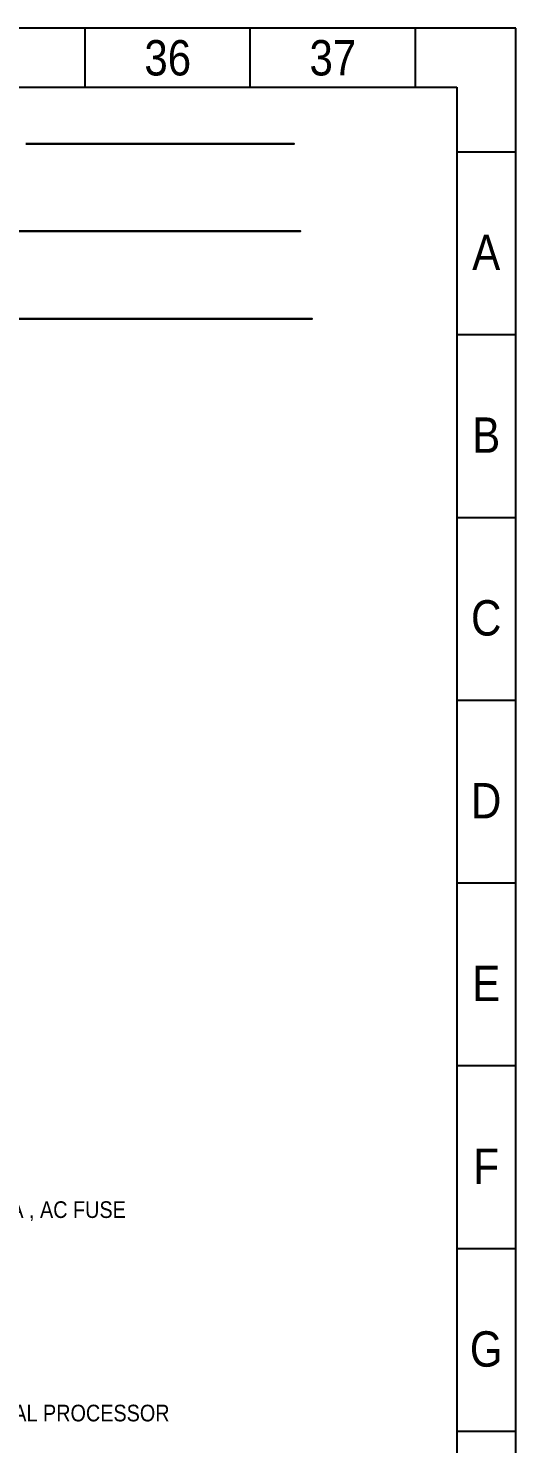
# Model space of a CAD drawing. Header units: millimetres. Extents: x -283 to 2642, y -168 to 1897.
# Drawn here: x 2353 to 2642, y 1057 to 1897 of the extents above; entities that cross this region are included whole.
import ezdxf
from ezdxf.enums import TextEntityAlignment as Align

# ---------------------------------------------------------------- set-up
doc = ezdxf.new("R2010")
doc.units = ezdxf.units.MM
doc.layers.add('SLEHTI1', color=7, linetype='Continuous')
doc.styles.add('ELECTRICAL_GENERAL', font='arial.ttf', dxfattribs={"width": 0.85})
doc.styles.add('ELECTRICAL_ID', font='arial.ttf', dxfattribs={"width": 0.85})
doc.styles.add('ELECTRICAL_LABEL', font='arial.ttf', dxfattribs={"width": 0.85})
doc.styles.add('ELECTRICAL_PROMPT', font='arial.ttf', dxfattribs={"width": 0.85})

# ---------------------------------------------------------------- blocks, each defined once
blk = doc.blocks.new('SPOH3V')
at = {"color": 2, "linetype": 'Continuous', "lineweight": -3}
for p, q in [((418, 297), (23, 297)), ((418, 2), (418, 297))]:
    blk.add_line(p, q, dxfattribs=at)
at = {"color": 7, "linetype": 'Continuous', "lineweight": -3}
for p, q in [((381.5, 292), (381.5, 297)), ((395.5, 292), (395.5, 297)), ((409.5, 292), (409.5, 297)), ((418, 286.5), (413, 286.5)), ((418, 271), (413, 271)), ((418, 255.5), (413, 255.5)), ((418, 240), (413, 240)), ((418, 224.5), (413, 224.5)), ((418, 209), (413, 209)), ((418, 193.5), (413, 193.5)), ((418, 178), (413, 178))]:
    blk.add_line(p, q, dxfattribs=at)
at = {"color": 1, "linetype": 'Continuous', "lineweight": -3}
for p, q in [((28, 292), (413, 292)), ((413, 292), (413, 23))]:
    blk.add_line(p, q, dxfattribs=at)
at = {"color": 7, "lineweight": -3, "style": 'ELECTRICAL_PROMPT', "width": 0.85}
for s, p in [('36', (388.5, 293)), ('37', (402.5, 293)), ('A', (415.5, 276.5)), ('B', (415.5, 261)), ('C', (415.5, 245.5)), ('D', (415.5, 230)), ('E', (415.5, 214.5)), ('F', (415.5, 199)), ('G', (415.5, 183.5))]:
    blk.add_text(s, height=3, dxfattribs=at).set_placement(p, align=Align.CENTER)
at = {"color": 11, "lineweight": -3, "style": 'ELECTRICAL_LABEL', "width": 0.85, "flags": 8}
blk.add_attdef('E_DRW_PRINTDATE', text='', height=1.5, rotation=90, dxfattribs=at).set_placement((1.6, 296.5), align=Align.RIGHT)
at = {"color": 7, "lineweight": -3, "style": 'ELECTRICAL_LABEL', "width": 0.85, "flags": 8}
for tag, p in [('E_DRW_REVD', (7, 247)), ('E_DRW_REVE', (14, 247)), ('E_DRW_REVF', (21, 247)), ('E_DRW_REVA', (7, 30)), ('E_DRW_REVB', (14, 30)), ('E_DRW_REVC', (21, 30))]:
    blk.add_attdef(tag, p, '', height=2, rotation=90, dxfattribs=at)
at = {"color": 1, "lineweight": -3, "style": 'ELECTRICAL_LABEL', "width": 0.85, "flags": 8}
for tag, p, height in [('E_DRW_OBJECTID', (323, 17), 2.5), ('E_DRW_ELPOSID', (356, 17), 2.5), ('E_DRW_JOBNUMBER', (388, 17), 2.5), ('E_DRW_NAME1', (206.5, 15), 3.5), ('E_DRW_NAME2', (206.5, 10), 3.5), ('E_DRW_NUMBER', (359, 5), 5), ('E_DRW_NAME3', (206.5, 5), 3.5)]:
    blk.add_attdef(tag, p, '', height=height, dxfattribs=at)
at = {"color": 11, "lineweight": -3, "style": 'ELECTRICAL_LABEL', "width": 0.85, "flags": 8}
blk.add_attdef('E_DRW_FILENAME', (1.6, 2.5), '', height=1.5, rotation=90, dxfattribs=at)
at = {"color": 7, "lineweight": -3, "width": 0.85}
for tag, p, style, flags in [('E_DRW_PLANNER', (295.54, 17), 'ELECTRICAL_LABEL', 8), ('E_DRW_DATE', (305, 17), 'ELECTRICAL_LABEL', 8), ('E_DRW_SHEETS', (331, 10), 'ELECTRICAL_LABEL', 8), ('E_DRW_DRAWER', (295.54, 10), 'ELECTRICAL_LABEL', 8), ('E_DRW_CHECKER', (295.54, 3), 'ELECTRICAL_LABEL', 8), ('$SCVIRTATIE$', (0, 0), 'ELECTRICAL_GENERAL', 9)]:
    blk.add_attdef(tag, p, '', height=2, dxfattribs=dict(at, style=style, flags=flags))
at = {"color": 7, "lineweight": -3, "style": 'ELECTRICAL_LABEL', "width": 0.85, "flags": 8}
blk.add_attdef('E_DRW_SHEET', text='', height=2, dxfattribs=at).set_placement((327, 10), align=Align.RIGHT)
at = {"color": 1, "lineweight": -3, "style": 'ELECTRICAL_LABEL', "width": 0.85, "flags": 8}
blk.add_attdef('E_DRW_GROUP', text='', height=5, dxfattribs=at).set_placement((354, 5), align=Align.RIGHT)
blk = doc.blocks.new('IECSLD_0201')
at = {"color": 0, "linetype": 'Continuous', "lineweight": -3}
for p, q in [((0, 0), (0, -14)), ((-1.5, -10), (-1.5, -4)), ((-1.5, -4), (1.5, -4)), ((1.5, -4), (1.5, -10)), ((1.5, -10), (-1.5, -10))]:
    blk.add_line(p, q, dxfattribs=at)
at = {"color": 7, "linetype": 'Continuous', "lineweight": -3}
blk.add_line((-2, -8.5), (2, -5.5), dxfattribs=at)
at = {"color": 0, "linetype": 'Continuous', "lineweight": -3}
for p in [(0, 0), (0, -14)]:
    blk.add_point(p, dxfattribs=at)
at = {"color": 0, "lineweight": -3}
blk.add_solid([(-1.5, -5.5), (1.5, -5.5), (-1.5, -4), (1.5, -4)], dxfattribs=at)
at = {"color": 7, "lineweight": -3, "width": 0.85}
for tag, height, style, flags, p in [('E_OBJECTID', 2.5, 'ELECTRICAL_ID', 8, (-4, -1)), ('E_ELPOSID', 2.5, 'ELECTRICAL_ID', 8, (-4, -4.5)), ('E_AA', 2, 'ELECTRICAL_GENERAL', 8, (-4, -12)), ('E_OVERCURRENTPROTECTIONTYPE', 2, 'ELECTRICAL_GENERAL', 9, (-4, -15)), ('E_OVERCURRENTPROTECTION', 2, 'ELECTRICAL_GENERAL', 9, (-4, -18)), ('E_FRAMESIZE', 2, 'ELECTRICAL_GENERAL', 9, (-4, -21)), ('E_ELEC1', 2, 'ELECTRICAL_GENERAL', 8, (-4, -24)), ('E_ELEC2', 2, 'ELECTRICAL_GENERAL', 8, (-4, -27))]:
    blk.add_attdef(tag, text='', height=height, dxfattribs=dict(at, style=style, flags=flags)).set_placement(p, align=Align.RIGHT)
at = {"color": 7, "lineweight": -3, "style": 'ELECTRICAL_GENERAL', "width": 0.85, "flags": 8}
blk.add_attdef('E_PHASE', (2, -1), '', height=1.5, dxfattribs=at)
at = {"color": 7, "lineweight": -3, "style": 'ELECTRICAL_ID', "width": 0.85, "flags": 9}
blk.add_attdef('E_GROUPNUMBER', text='', height=1.5, dxfattribs=at).set_placement((-2, -1), align=Align.TOP_RIGHT)
at = {"color": 7, "lineweight": -3, "style": 'ELECTRICAL_GENERAL', "width": 0.85, "flags": 8}
blk.add_attdef('E_POLES', text='', height=2, dxfattribs=at).set_placement((2.5, -5.5), align=Align.MIDDLE_LEFT)
at = {"color": 7, "lineweight": -3, "style": 'ELECTRICAL_ID', "width": 0.85}
blk.add_attdef('E_ID', text='', height=2.5, dxfattribs=at).set_placement((-4, -8), align=Align.RIGHT)
blk = doc.blocks.new('IECSLD_0402')
at = {"color": 0, "linetype": 'Continuous', "lineweight": -3}
for p, q in [((0, 0), (0, -3)), ((0, -11), (-3.5, -3.12)), ((-5.5, -8), (-5.5, -6)), ((0, -11), (0, -14))]:
    blk.add_line(p, q, dxfattribs=at)
at = {"color": 7, "linetype": 'Continuous', "lineweight": -3}
for p, q in [((-1, -4), (1, -2)), ((-1, -2), (1, -4)), ((-5, -7), (-5.5, -7)), ((-3.2, -7), (-4.1, -7)), ((-1.78, -7), (-2.3, -7)), ((-0.13, -8.25), (-1.5, -10.09))]:
    blk.add_line(p, q, dxfattribs=at)
at = {"color": 0, "linetype": 'Continuous', "lineweight": -3}
for p in [(0, 0), (0, -14)]:
    blk.add_point(p, dxfattribs=at)
at = {"color": 7, "lineweight": -3, "width": 0.85}
for tag, height, style, flags, p in [('E_OBJECTID', 2.5, 'ELECTRICAL_ID', 8, (-7.5, -1)), ('E_ELPOSID', 2.5, 'ELECTRICAL_ID', 8, (-7.5, -4.5)), ('E_AA', 2, 'ELECTRICAL_GENERAL', 8, (-7.5, -12)), ('E_OVERCURRENTPROTECTIONTYPE', 2, 'ELECTRICAL_GENERAL', 9, (-7.5, -15)), ('E_OVERCURRENTPROTECTION', 2, 'ELECTRICAL_GENERAL', 9, (-7.5, -18)), ('E_FRAMESIZE', 2, 'ELECTRICAL_GENERAL', 9, (-7.5, -21)), ('E_ELEC1', 2, 'ELECTRICAL_GENERAL', 8, (-7.5, -24)), ('E_ELEC2', 2, 'ELECTRICAL_GENERAL', 8, (-7.5, -27))]:
    blk.add_attdef(tag, text='', height=height, dxfattribs=dict(at, style=style, flags=flags)).set_placement(p, align=Align.RIGHT)
at = {"color": 7, "lineweight": -3, "style": 'ELECTRICAL_GENERAL', "width": 0.85, "flags": 8}
blk.add_attdef('E_PHASE', (2, -1), '', height=1.5, dxfattribs=at)
at = {"color": 7, "lineweight": -3, "style": 'ELECTRICAL_ID', "width": 0.85, "flags": 9}
blk.add_attdef('E_GROUPNUMBER', text='', height=1.5, dxfattribs=at).set_placement((-2, -1), align=Align.TOP_RIGHT)
at = {"color": 7, "lineweight": -3, "style": 'ELECTRICAL_ID', "width": 0.85}
blk.add_attdef('E_ID', text='', height=2.5, dxfattribs=at).set_placement((-7.5, -8), align=Align.RIGHT)
at = {"color": 7, "lineweight": -3, "style": 'ELECTRICAL_GENERAL', "width": 0.85, "flags": 8}
blk.add_attdef('E_POLES', text='', height=2, dxfattribs=at).set_placement((0.5, -8), align=Align.MIDDLE_LEFT)

msp = doc.modelspace()

# ---------------------------------------------------------------- linework, layer by layer
at = {"layer": 'SLEHTI1', "color": 3, "linetype": 'Continuous', "lineweight": -3}
for points in [[(2351.87, 1828.36), (2355.37, 1828.36), (2358.87, 1828.36), (2362.37, 1828.36), (2365.87, 1828.36), (2369.37, 1828.36), (2372.87, 1828.36), (2376.37, 1828.36), (2379.87, 1828.36), (2383.37, 1828.36), (2386.87, 1828.36), (2390.37, 1828.36), (2393.87, 1828.36), (2397.37, 1828.36), (2400.87, 1828.36), (2404.37, 1828.36), (2407.87, 1828.36), (2411.37, 1828.36), (2414.87, 1828.36), (2418.37, 1828.36), (2421.87, 1828.36), (2425.37, 1828.36), (2428.87, 1828.36), (2432.37, 1828.36), (2435.87, 1828.36), (2439.37, 1828.36), (2442.87, 1828.36), (2446.37, 1828.36), (2449.87, 1828.36), (2453.37, 1828.36), (2456.87, 1828.36), (2460.37, 1828.36), (2463.87, 1828.36), (2467.37, 1828.36), (2470.87, 1828.36), (2474.37, 1828.36), (2477.87, 1828.36), (2481.37, 1828.36), (2484.87, 1828.36), (2488.37, 1828.36), (2491.87, 1828.36), (2495.37, 1828.36), (2498.87, 1828.36), (2502.37, 1828.36), (2505.87, 1828.36), (2507.62, 1828.36), (2509.37, 1828.36), (2511.12, 1828.36), (2509.37, 1828.36), (2505.87, 1828.36), (2502.37, 1828.36), (2498.87, 1828.36), (2495.37, 1828.36), (2491.87, 1828.36), (2488.37, 1828.36), (2484.87, 1828.36), (2481.37, 1828.36), (2477.87, 1828.36), (2474.37, 1828.36), (2470.87, 1828.36), (2467.37, 1828.36), (2463.87, 1828.36), (2460.37, 1828.36), (2456.87, 1828.36), (2453.37, 1828.36), (2449.87, 1828.36), (2446.37, 1828.36), (2442.87, 1828.36), (2439.37, 1828.36), (2435.87, 1828.36), (2432.37, 1828.36), (2428.87, 1828.36), (2425.37, 1828.36), (2421.87, 1828.36), (2418.37, 1828.36), (2414.87, 1828.36), (2411.37, 1828.36), (2407.87, 1828.36), (2404.37, 1828.36), (2400.87, 1828.36), (2397.37, 1828.36), (2393.87, 1828.36), (2390.37, 1828.36), (2386.87, 1828.36), (2383.37, 1828.36), (2379.87, 1828.36), (2376.37, 1828.36), (2372.87, 1828.36), (2369.37, 1828.36), (2365.87, 1828.36), (2362.37, 1828.36), (2358.87, 1828.36), (2355.37, 1828.36), (2351.87, 1828.36)], [(1701, 1776.54), (2511.25, 1776.54), (2513, 1776.54), (2514.75, 1776.54), (2513, 1776.54), (2509.5, 1776.54), (2506, 1776.54), (2502.5, 1776.54), (2499, 1776.54), (2495.5, 1776.54), (2492, 1776.54), (2488.5, 1776.54), (2485, 1776.54), (2481.5, 1776.54), (2478, 1776.54), (2474.5, 1776.54), (2471, 1776.54), (2467.5, 1776.54), (2464, 1776.54), (2460.5, 1776.54), (2457, 1776.54), (2453.5, 1776.54), (2450, 1776.54), (2446.5, 1776.54), (2443, 1776.54), (2439.5, 1776.54), (2436, 1776.54), (2432.5, 1776.54), (2429, 1776.54), (2425.5, 1776.54), (2422, 1776.54), (2418.5, 1776.54), (2415, 1776.54), (2411.5, 1776.54), (2408, 1776.54), (2404.5, 1776.54), (2401, 1776.54), (2397.5, 1776.54), (2394, 1776.54), (2390.5, 1776.54), (2387, 1776.54), (2383.5, 1776.54), (2380, 1776.54), (2376.5, 1776.54), (2373, 1776.54), (2369.5, 1776.54), (2366, 1776.54), (2362.5, 1776.54), (2359, 1776.54), (2355.5, 1776.54), (2352, 1776.54)], [(2352, 1776.54), (2355.5, 1776.54), (2359, 1776.54), (2362.5, 1776.54), (2366, 1776.54), (2369.5, 1776.54), (2373, 1776.54), (2376.5, 1776.54), (2380, 1776.54), (2383.5, 1776.54), (2387, 1776.54), (2390.5, 1776.54), (2394, 1776.54), (2397.5, 1776.54), (2401, 1776.54), (2404.5, 1776.54), (2408, 1776.54), (2411.5, 1776.54), (2415, 1776.54), (2418.5, 1776.54), (2422, 1776.54), (2425.5, 1776.54), (2429, 1776.54), (2432.5, 1776.54), (2436, 1776.54), (2439.5, 1776.54), (2443, 1776.54), (2446.5, 1776.54), (2450, 1776.54), (2453.5, 1776.54), (2457, 1776.54), (2460.5, 1776.54), (2464, 1776.54), (2467.5, 1776.54), (2471, 1776.54), (2474.5, 1776.54), (2478, 1776.54), (2481.5, 1776.54), (2485, 1776.54), (2488.5, 1776.54), (2492, 1776.54), (2495.5, 1776.54), (2499, 1776.54), (2502.5, 1776.54), (2506, 1776.54), (2509.5, 1776.54), (1705.27, 1776.54)], [(1701, 1724.57), (2518.25, 1724.57), (2520, 1724.57), (2521.75, 1724.57), (2520, 1724.57), (2516.5, 1724.57), (2513, 1724.57), (2509.5, 1724.57), (2506, 1724.57), (2502.5, 1724.57), (2499, 1724.57), (2495.5, 1724.57), (2492, 1724.57), (2488.5, 1724.57), (2485, 1724.57), (2481.5, 1724.57), (2478, 1724.57), (2474.5, 1724.57), (2471, 1724.57), (2467.5, 1724.57), (2464, 1724.57), (2460.5, 1724.57), (2457, 1724.57), (2453.5, 1724.57), (2450, 1724.57), (2446.5, 1724.57), (2443, 1724.57), (2439.5, 1724.57), (2436, 1724.57), (2432.5, 1724.57), (2429, 1724.57), (2425.5, 1724.57), (2422, 1724.57), (2418.5, 1724.57), (2415, 1724.57), (2411.5, 1724.57), (2408, 1724.57), (2404.5, 1724.57), (2401, 1724.57), (2397.5, 1724.57), (2394, 1724.57), (2390.5, 1724.57), (2387, 1724.57), (2383.5, 1724.57), (2380, 1724.57), (2376.5, 1724.57), (2373, 1724.57), (2369.5, 1724.57), (2366, 1724.57), (2362.5, 1724.57), (2359, 1724.57), (2355.5, 1724.57), (2352, 1724.57)], [(2352, 1724.57), (2355.5, 1724.57), (2359, 1724.57), (2362.5, 1724.57), (2366, 1724.57), (2369.5, 1724.57), (2373, 1724.57), (2376.5, 1724.57), (2380, 1724.57), (2383.5, 1724.57), (2387, 1724.57), (2390.5, 1724.57), (2394, 1724.57), (2397.5, 1724.57), (2401, 1724.57), (2404.5, 1724.57), (2408, 1724.57), (2411.5, 1724.57), (2415, 1724.57), (2418.5, 1724.57), (2422, 1724.57), (2425.5, 1724.57), (2429, 1724.57), (2432.5, 1724.57), (2436, 1724.57), (2439.5, 1724.57), (2443, 1724.57), (2446.5, 1724.57), (2450, 1724.57), (2453.5, 1724.57), (2457, 1724.57), (2460.5, 1724.57), (2464, 1724.57), (2467.5, 1724.57), (2471, 1724.57), (2474.5, 1724.57), (2478, 1724.57), (2481.5, 1724.57), (2485, 1724.57), (2488.5, 1724.57), (2492, 1724.57), (2495.5, 1724.57), (2499, 1724.57), (2502.5, 1724.57), (2506, 1724.57), (2509.5, 1724.57), (2513, 1724.57), (2516.5, 1724.57), (1705.27, 1724.57)]]:
    msp.add_lwpolyline(points, dxfattribs=at)

# ---------------------------------------------------------------- block references
at = {"layer": 'SLEHTI1', "color": 1, "linetype": 'Continuous', "lineweight": -3, "xscale": 7, "yscale": 7, "zscale": 7}
msp.add_blockref('SPOH3V', (-283.5, -182), dxfattribs=at)
at = {"layer": 'SLEHTI1', "color": 1, "linetype": 'Continuous', "lineweight": -3}
ref = msp.add_blockref('IECSLD_0201', (2122.48, 1204.84), dxfattribs=dict(at, xscale=4.949747468305833, yscale=4.949747468305833, zscale=4.949747468305833))
ref.add_attrib('E_ID', 'ZONE D FUSE', dxfattribs={"layer": '0', "color": 7, "lineweight": -3, "height": 12.3744, "style": 'ELECTRICAL_ID', "width": 0.85}).set_placement((2178.76, 1123.22), align=Align.RIGHT)
ref.add_attrib('E_ELEC1', 'EATON BUSSMANN 170M6414 SIZE 3 FLUSH END, RATING 1600 A , AC FUSE', dxfattribs={"layer": '0', "color": 7, "lineweight": -3, "height": 9.8995, "style": 'ELECTRICAL_GENERAL', "width": 0.85}).set_placement((2411.13, 1190.78), align=Align.RIGHT)
ref.add_attrib('E_ELEC2', '4 x 3 PAIRS PER PHASE', dxfattribs={"layer": '0', "color": 7, "lineweight": -3, "height": 9.8995, "style": 'ELECTRICAL_GENERAL', "width": 0.85}).set_placement((2189.87, 1140.57), align=Align.RIGHT)
ref.add_attrib('E_POLES', '1', dxfattribs={"layer": '0', "color": 7, "lineweight": -3, "height": 9.9, "style": 'ELECTRICAL_GENERAL', "width": 0.85}).set_placement((2134.85, 1177.62), align=Align.MIDDLE_LEFT)
ref = msp.add_blockref('IECSLD_0402', (1949.24, 1152.87), dxfattribs=dict(at, xscale=4.949747468305833, yscale=4.949747468305833, zscale=4.949747468305833))
ref.add_attrib('E_ID', 'ACB', dxfattribs={"layer": '0', "color": 7, "lineweight": -3, "height": 12.374, "style": 'ELECTRICAL_ID', "width": 0.85}).set_placement((1994.99, 1113.27), align=Align.RIGHT)
ref.add_attrib('E_ELEC1', '4 x ACBs / ROOM', dxfattribs={"layer": '0', "color": 7, "lineweight": -3, "height": 9.8995, "style": 'ELECTRICAL_GENERAL', "width": 0.85}).set_placement((2008.91, 1085.54), align=Align.RIGHT)
ref.add_attrib('E_ELEC2', 'ABB SACE Emax 2 DC, CONTINOUS RATED CURRENT 2500 A, 4 POLES / DC PAIR WITH DIGITAL PROCESSOR', dxfattribs={"layer": '0', "color": 7, "lineweight": -3, "height": 9.8995, "style": 'ELECTRICAL_GENERAL', "width": 0.85}).set_placement((2437.08, 1070.02), align=Align.RIGHT)
ref.add_attrib('E_POLES', '4', dxfattribs={"layer": '0', "color": 7, "lineweight": -3, "height": 9.9, "style": 'ELECTRICAL_GENERAL', "width": 0.85}).set_placement((1951.71, 1113.27), align=Align.MIDDLE_LEFT)

doc.saveas('drawing.dxf')
